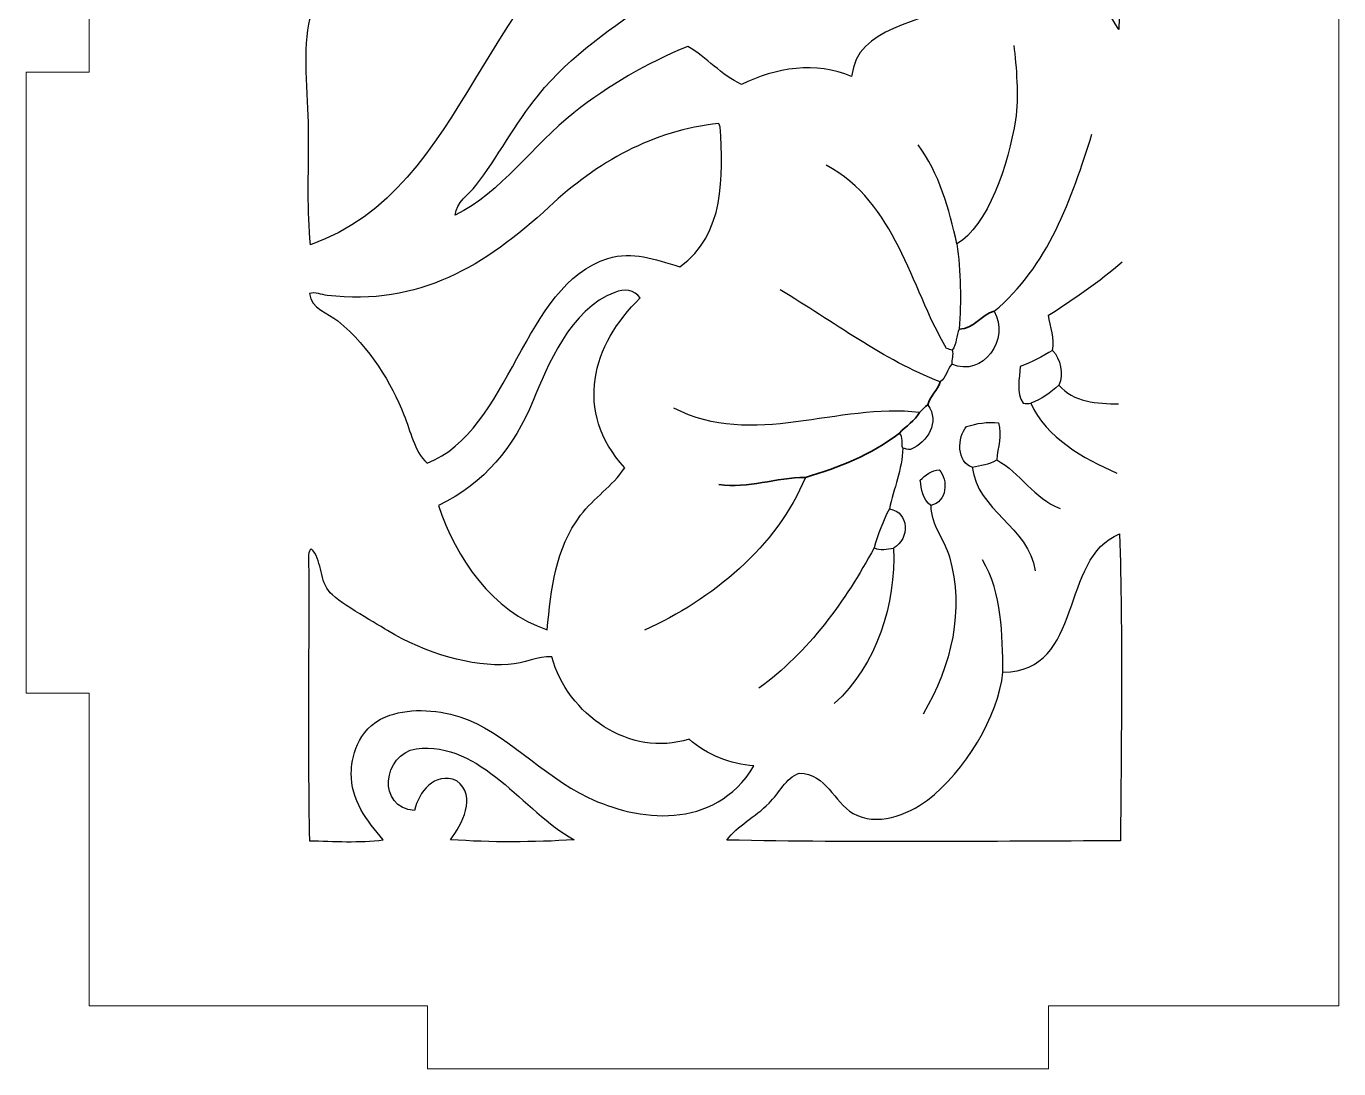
# Model space of a CAD drawing. Header units: centimetres. Extents: x -52.9 to 15.2, y -14.8 to 15.
# Drawn here: x 8.91 to 15.18, y -8.27 to -3.3 of the extents above; entities that cross this region are included whole.
import ezdxf

# ---------------------------------------------------------------- set-up
doc = ezdxf.new("R2010")
doc.units = ezdxf.units.CM
doc.header["$MEASUREMENT"] = 0
doc.layers.add('Camada 1', color=7, linetype='Continuous')

msp = doc.modelspace()

# ---------------------------------------------------------------- linework, layer by layer
at = {"layer": 'Camada 1', "lineweight": 9}
msp.add_open_spline([(15.17618, 7.97262), (15.17618, 7.97262), (13.79145, 7.97262), (13.79145, 7.97262), (13.79145, 7.97262), (13.79145, 7.97262), (13.79145, 8.27262), (13.79145, 8.27262), (13.79145, 8.27262), (13.79145, 8.27262), (10.82806, 8.27262), (10.82806, 8.27262), (10.82806, 8.27262), (10.82806, 8.27262), (10.82806, 7.97262), (10.82806, 7.97262), (10.82806, 7.97262), (10.82806, 7.97262), (9.21287, 7.97262), (9.21287, 7.97262), (9.21287, 7.97262), (9.21287, 7.97262), (9.21287, 6.48171), (9.21287, 6.48171), (9.21287, 6.48171), (9.21287, 6.48171), (8.91287, 6.48171), (8.91287, 6.48171), (8.91287, 6.48171), (8.91287, 6.48171), (8.91287, 3.51832), (8.91287, 3.51832), (8.91287, 3.51832), (8.91287, 3.51832), (9.21287, 3.51832), (9.21287, 3.51832), (9.21287, 3.51832), (9.21287, 3.51832), (9.21287, 1.48171), (9.21287, 1.48171), (9.21287, 1.48171), (9.21287, 1.48171), (8.91287, 1.48171), (8.91287, 1.48171), (8.91287, 1.48171), (8.91287, 1.48171), (8.91287, -1.48168), (8.91287, -1.48168), (8.91287, -1.48168), (8.91287, -1.48168), (9.21287, -1.48168), (9.21287, -1.48168), (9.21287, -1.48168), (9.21287, -1.48168), (9.21287, -3.51829), (9.21287, -3.51829), (9.21287, -3.51829), (9.21287, -3.51829), (8.91287, -3.51829), (8.91287, -3.51829), (8.91287, -3.51829), (8.91287, -3.51829), (8.91287, -6.48168), (8.91287, -6.48168), (8.91287, -6.48168), (8.91287, -6.48168), (9.21287, -6.48168), (9.21287, -6.48168), (9.21287, -6.48168), (9.21287, -6.48168), (9.21287, -7.97261), (9.21287, -7.97261), (9.21287, -7.97261), (9.21287, -7.97261), (10.82806, -7.97258), (10.82806, -7.97258), (10.82806, -7.97258), (10.82806, -7.97258), (10.82806, -8.27261), (10.82806, -8.27261), (10.82806, -8.27261), (10.82806, -8.27261), (13.79145, -8.27261), (13.79145, -8.27261), (13.79145, -8.27261), (13.79145, -8.27261), (13.79145, -7.97252), (13.79145, -7.97252), (13.79145, -7.97252), (13.79145, -7.97252), (15.17618, -7.97249), (15.17618, -7.97249), (15.17618, -7.97249), (15.17618, -7.97249), (15.17618, 7.97262), (15.17618, 7.97262)], degree=3, knots=[0, 0, 0, 0, 0.04, 0.04, 0.04, 0.04, 0.08, 0.08, 0.08, 0.08, 0.12, 0.12, 0.12, 0.12, 0.16, 0.16, 0.16, 0.16, 0.2, 0.2, 0.2, 0.2, 0.24, 0.24, 0.24, 0.24, 0.28, 0.28, 0.28, 0.28, 0.32, 0.32, 0.32, 0.32, 0.36, 0.36, 0.36, 0.36, 0.4, 0.4, 0.4, 0.4, 0.44, 0.44, 0.44, 0.44, 0.48, 0.48, 0.48, 0.48, 0.52, 0.52, 0.52, 0.52, 0.56, 0.56, 0.56, 0.56, 0.6, 0.6, 0.6, 0.6, 0.64, 0.64, 0.64, 0.64, 0.68, 0.68, 0.68, 0.68, 0.72, 0.72, 0.72, 0.72, 0.76, 0.76, 0.76, 0.76, 0.8, 0.8, 0.8, 0.8, 0.84, 0.84, 0.84, 0.84, 0.88, 0.88, 0.88, 0.88, 0.92, 0.92, 0.92, 0.92, 1, 1, 1, 1], dxfattribs=at)
at = {"layer": 'Camada 1', "color": 250, "lineweight": 30}
for points, knots in [([(12.11035, -1.36727), (12.03439, -1.46764), (11.91534, -1.53096), (11.82334, -1.60451), (11.82334, -1.60451), (11.96061, -1.9798), (11.62067, -2.80364), (11.18739, -3.0079), (11.18739, -3.0079), (11.01301, -3.0901), (10.77305, -3.10555), (10.54378, -3.02451), (10.54378, -3.02451), (10.50875, -3.01263), (10.48783, -2.97548), (10.45199, -2.96737), (10.45199, -2.96737), (10.36207, -3.05077), (10.28336, -3.17462), (10.2611, -3.29009), (10.2611, -3.29009), (10.23284, -3.4367), (10.26036, -3.66011), (10.26036, -3.82264), (10.26036, -3.82264), (10.26036, -4.0057), (10.25309, -4.18392), (10.26932, -4.34165), (10.26932, -4.34165), (11.03181, -4.07657), (11.0896, -3.02832), (11.82113, -2.72779), (11.82113, -2.72779), (11.82987, -2.87522), (11.84604, -3.02843), (11.9109, -3.16436), (11.9109, -3.16436), (11.71472, -3.30529), (11.5129, -3.43532), (11.35686, -3.62787), (11.35686, -3.62787), (11.24606, -3.76458), (11.16093, -3.92756), (11.05876, -4.05967), (11.05876, -4.05967), (11.0255, -4.10272), (10.9638, -4.13929), (10.95984, -4.20106), (10.95984, -4.20106), (11.18287, -4.09192), (11.32765, -3.86804), (11.52616, -3.7124), (11.52616, -3.7124), (11.69434, -3.5805), (11.87057, -3.47748), (12.07006, -3.39557), (12.07006, -3.39557), (12.15908, -3.44736), (12.23086, -3.53347), (12.32577, -3.57753), (12.32577, -3.57753), (12.49011, -3.49731), (12.68055, -3.46623), (12.85175, -3.53954), (12.85175, -3.53954), (12.87833, -3.29287), (13.17671, -3.30018), (13.39933, -3.16051), (13.39933, -3.16051), (13.52566, -3.08128), (13.64851, -2.94856), (13.77834, -2.95064), (13.77834, -2.95064), (13.96173, -2.95354), (14.02821, -3.16975), (14.12687, -3.31573), (14.12687, -3.31573), (14.1499, -2.72363), (14.13703, -2.11343), (14.13331, -1.51706), (14.13331, -1.51706), (14.0609, -1.56045), (14.03933, -1.61841), (14.01247, -1.67771), (14.01247, -1.67771), (13.9016, -1.92276), (13.87188, -2.18056), (13.75061, -2.41738), (13.75061, -2.41738), (13.6475, -2.61875), (13.45841, -2.82484), (13.22714, -2.90736), (13.22714, -2.90736), (13.03667, -2.97527), (12.76057, -2.93078), (12.562, -2.86287), (12.562, -2.86287), (12.23061, -2.74949), (11.94064, -2.46836), (11.98803, -2.10754), (11.98803, -2.10754), (12.01531, -1.89979), (12.21639, -1.75998), (12.3731, -1.86063), (12.3731, -1.86063), (12.44673, -1.90794), (12.4814, -2.04425), (12.38406, -2.09907), (12.38406, -2.09907), (12.34004, -2.07893), (12.34217, -2.00502), (12.28438, -2.00181), (12.28438, -2.00181), (12.18789, -2.04652), (12.18128, -2.14451), (12.19275, -2.21542), (12.19275, -2.21542), (12.23563, -2.48029), (12.60619, -2.77129), (12.86868, -2.75961), (12.86868, -2.75961), (13.00438, -2.65202), (12.9705, -2.51704), (12.96175, -2.33822), (12.96175, -2.33822), (12.95249, -2.14822), (12.93571, -1.92519), (12.88627, -1.80189), (12.88627, -1.80189), (12.77426, -1.52271), (12.36375, -1.3049), (12.11035, -1.36727)], [0, 0, 0, 0, 0.0294118, 0.0294118, 0.0294118, 0.0294118, 0.0588235, 0.0588235, 0.0588235, 0.0588235, 0.0882353, 0.0882353, 0.0882353, 0.0882353, 0.1176471, 0.1176471, 0.1176471, 0.1176471, 0.1470588, 0.1470588, 0.1470588, 0.1470588, 0.1764706, 0.1764706, 0.1764706, 0.1764706, 0.2058824, 0.2058824, 0.2058824, 0.2058824, 0.2352941, 0.2352941, 0.2352941, 0.2352941, 0.2647059, 0.2647059, 0.2647059, 0.2647059, 0.2941176, 0.2941176, 0.2941176, 0.2941176, 0.3235294, 0.3235294, 0.3235294, 0.3235294, 0.3529412, 0.3529412, 0.3529412, 0.3529412, 0.3823529, 0.3823529, 0.3823529, 0.3823529, 0.4117647, 0.4117647, 0.4117647, 0.4117647, 0.4411765, 0.4411765, 0.4411765, 0.4411765, 0.4705882, 0.4705882, 0.4705882, 0.4705882, 0.5, 0.5, 0.5, 0.5, 0.5294118, 0.5294118, 0.5294118, 0.5294118, 0.5588235, 0.5588235, 0.5588235, 0.5588235, 0.5882353, 0.5882353, 0.5882353, 0.5882353, 0.6176471, 0.6176471, 0.6176471, 0.6176471, 0.6470588, 0.6470588, 0.6470588, 0.6470588, 0.6764706, 0.6764706, 0.6764706, 0.6764706, 0.7058824, 0.7058824, 0.7058824, 0.7058824, 0.7352941, 0.7352941, 0.7352941, 0.7352941, 0.7647059, 0.7647059, 0.7647059, 0.7647059, 0.7941176, 0.7941176, 0.7941176, 0.7941176, 0.8235294, 0.8235294, 0.8235294, 0.8235294, 0.8529412, 0.8529412, 0.8529412, 0.8529412, 0.8823529, 0.8823529, 0.8823529, 0.8823529, 0.9117647, 0.9117647, 0.9117647, 0.9117647, 0.9411765, 0.9411765, 0.9411765, 0.9411765, 1, 1, 1, 1]), ([(13.57388, -6.38137), (13.54992, -6.59212), (13.39333, -6.85561), (13.21328, -6.99094), (13.21328, -6.99094), (13.11741, -7.06302), (12.96852, -7.11818), (12.85905, -7.05447), (12.85905, -7.05447), (12.76494, -6.99966), (12.73367, -6.86542), (12.60141, -6.86203), (12.60141, -6.86203), (12.53771, -6.88617), (12.50486, -6.95873), (12.45743, -7.00611), (12.45743, -7.00611), (12.38944, -7.07398), (12.30573, -7.11286), (12.25664, -7.18151), (12.25664, -7.18151), (12.87994, -7.19503), (13.50957, -7.18754), (14.13438, -7.18525), (14.13438, -7.18525), (14.13805, -6.69958), (14.14573, -6.20279), (14.13053, -5.72164), (14.13053, -5.72164), (13.84173, -5.83429), (13.9641, -6.3782), (13.57388, -6.38137)], [0, 0, 0, 0, 0.1111111, 0.1111111, 0.1111111, 0.1111111, 0.2222222, 0.2222222, 0.2222222, 0.2222222, 0.3333333, 0.3333333, 0.3333333, 0.3333333, 0.4444444, 0.4444444, 0.4444444, 0.4444444, 0.5555556, 0.5555556, 0.5555556, 0.5555556, 0.6666667, 0.6666667, 0.6666667, 0.6666667, 0.7777778, 0.7777778, 0.7777778, 0.7777778, 1, 1, 1, 1]), ([(10.26036, -5.82074), (10.26082, -5.80871), (10.26604, -5.79809), (10.27214, -5.79241), (10.27214, -5.79241), (10.32584, -5.84452), (10.30886, -5.92971), (10.3548, -5.9918), (10.3548, -5.9918), (10.39219, -6.04228), (10.56526, -6.13845), (10.63723, -6.18244), (10.63723, -6.18244), (10.81821, -6.29301), (11.04285, -6.35604), (11.21293, -6.34475), (11.21293, -6.34475), (11.29075, -6.33953), (11.35637, -6.30267), (11.42043, -6.3081), (11.42043, -6.3081), (11.49706, -6.58281), (11.792, -6.7907), (12.07593, -6.70046), (12.07593, -6.70046), (12.16374, -6.77663), (12.27285, -6.81935), (12.38525, -6.82785), (12.38525, -6.82785), (12.19552, -7.14281), (11.82573, -7.09042), (11.59365, -6.97845), (11.59365, -6.97845), (11.36773, -6.86944), (11.19864, -6.66405), (10.98214, -6.59385), (10.98214, -6.59385), (10.8634, -6.5554), (10.72768, -6.55314), (10.62866, -6.59374), (10.62866, -6.59374), (10.48758, -6.65161), (10.46497, -6.79885), (10.46373, -6.86305), (10.46373, -6.86305), (10.46134, -6.98918), (10.53852, -7.09046), (10.61642, -7.18041), (10.61642, -7.18041), (10.50275, -7.1963), (10.38027, -7.18698), (10.2641, -7.18525), (10.2641, -7.18525), (10.25539, -6.73158), (10.26286, -6.2754), (10.26036, -5.82074)], [0, 0, 0, 0, 0.0666667, 0.0666667, 0.0666667, 0.0666667, 0.1333333, 0.1333333, 0.1333333, 0.1333333, 0.2, 0.2, 0.2, 0.2, 0.2666667, 0.2666667, 0.2666667, 0.2666667, 0.3333333, 0.3333333, 0.3333333, 0.3333333, 0.4, 0.4, 0.4, 0.4, 0.4666667, 0.4666667, 0.4666667, 0.4666667, 0.5333333, 0.5333333, 0.5333333, 0.5333333, 0.6, 0.6, 0.6, 0.6, 0.6666667, 0.6666667, 0.6666667, 0.6666667, 0.7333333, 0.7333333, 0.7333333, 0.7333333, 0.8, 0.8, 0.8, 0.8, 0.8666667, 0.8666667, 0.8666667, 0.8666667, 1, 1, 1, 1]), ([(10.77379, -6.74604), (10.61455, -6.77102), (10.58449, -7.02988), (10.76546, -7.04022), (10.76546, -7.04022), (10.78646, -6.95407), (10.85839, -6.85452), (10.96746, -6.89854), (10.96746, -6.89854), (11.06607, -6.97309), (10.99128, -7.10756), (10.93727, -7.18041), (10.93727, -7.18041), (11.12978, -7.19326), (11.33421, -7.19325), (11.52729, -7.18038), (11.52729, -7.18038), (11.28144, -7.04534), (11.08582, -6.70931), (10.77379, -6.74604)], [0, 0, 0, 0, 0.1666667, 0.1666667, 0.1666667, 0.1666667, 0.3333333, 0.3333333, 0.3333333, 0.3333333, 0.5, 0.5, 0.5, 0.5, 0.6666667, 0.6666667, 0.6666667, 0.6666667, 1, 1, 1, 1])]:
    msp.add_open_spline(points, degree=3, knots=knots, dxfattribs=at)
at = {"layer": 'Camada 1', "color": 240, "lineweight": 25}
for points, knots in [([(13.62588, -3.39081), (13.63739, -3.49082), (13.64991, -3.63856), (13.6336, -3.74605), (13.6336, -3.74605), (13.60208, -3.95384), (13.49884, -4.25783), (13.35374, -4.33731)], [0, 0, 0, 0, 0.3333333, 0.3333333, 0.3333333, 0.3333333, 1, 1, 1, 1]), ([(13.33076, -4.84528), (13.32439, -4.84281), (13.31439, -4.8403), (13.30408, -4.83631), (13.30408, -4.83631), (13.12927, -4.53737), (13.06344, -4.14106), (12.73052, -3.96234)], [0, 0, 0, 0, 0.3333333, 0.3333333, 0.3333333, 0.3333333, 1, 1, 1, 1]), ([(13.21585, -5.10595), (13.27309, -5.18779), (13.2155, -5.28353), (13.13266, -5.31842), (13.13266, -5.31842), (13.12061, -5.31924), (13.106, -5.31418), (13.0953, -5.31277)], [0, 0, 0, 0, 0.3333333, 0.3333333, 0.3333333, 0.3333333, 1, 1, 1, 1]), ([(13.22935, -5.58512), (13.30704, -5.57133), (13.31472, -5.4632), (13.2694, -5.41589), (13.2694, -5.41589), (13.23577, -5.41589), (13.20196, -5.44249), (13.17921, -5.46542), (13.17921, -5.46542), (13.18455, -5.50734), (13.18997, -5.55845), (13.22935, -5.58512)], [0, 0, 0, 0, 0.25, 0.25, 0.25, 0.25, 0.5, 0.5, 0.5, 0.5, 1, 1, 1, 1]), ([(13.22935, -5.58512), (13.23094, -5.68404), (13.29417, -5.7463), (13.31846, -5.83136), (13.31846, -5.83136), (13.38994, -6.0819), (13.33041, -6.3492), (13.19239, -6.58108)], [0, 0, 0, 0, 0.3333333, 0.3333333, 0.3333333, 0.3333333, 1, 1, 1, 1])]:
    msp.add_open_spline(points, degree=3, knots=knots, dxfattribs=at)
at = {"layer": 'Camada 1', "color": 250, "lineweight": 25}
for points, knots in [([(12.22465, -3.78027), (12.22336, -3.77442), (12.21982, -3.76877), (12.2162, -3.7632), (12.2162, -3.7632), (11.90414, -3.79672), (11.63838, -3.94661), (11.40756, -4.16124), (11.40756, -4.16124), (11.10382, -4.44367), (10.7867, -4.63551), (10.34922, -4.58369), (10.34922, -4.58369), (10.321, -4.58044), (10.29264, -4.56612), (10.2641, -4.57483), (10.2641, -4.57483), (10.27186, -4.64913), (10.35441, -4.66708), (10.40006, -4.70487), (10.40006, -4.70487), (10.55782, -4.83547), (10.65272, -5.00173), (10.71516, -5.15265), (10.71516, -5.15265), (10.74744, -5.23065), (10.76324, -5.32477), (10.82547, -5.38417), (10.82547, -5.38417), (11.22309, -5.231), (11.28401, -4.5307), (11.68781, -4.40765), (11.68781, -4.40765), (11.80904, -4.37072), (11.9068, -4.41153), (12.03123, -4.4466), (12.03123, -4.4466), (12.24941, -4.29304), (12.23737, -4.01469), (12.22464, -3.78027)], [0, 0, 0, 0, 0.0909091, 0.0909091, 0.0909091, 0.0909091, 0.1818182, 0.1818182, 0.1818182, 0.1818182, 0.2727273, 0.2727273, 0.2727273, 0.2727273, 0.3636364, 0.3636364, 0.3636364, 0.3636364, 0.4545455, 0.4545455, 0.4545455, 0.4545455, 0.5454545, 0.5454545, 0.5454545, 0.5454545, 0.6363636, 0.6363636, 0.6363636, 0.6363636, 0.7272727, 0.7272727, 0.7272727, 0.7272727, 0.8181818, 0.8181818, 0.8181818, 0.8181818, 1, 1, 1, 1]), ([(11.72209, -4.57011), (11.50983, -4.64455), (11.39768, -4.92761), (11.33206, -5.0847), (11.33206, -5.0847), (11.2384, -5.30883), (11.1024, -5.47819), (10.87938, -5.58536), (10.87938, -5.58536), (10.96401, -5.83774), (11.13757, -6.09195), (11.39835, -6.17881), (11.39835, -6.17881), (11.41849, -5.98256), (11.43631, -5.79333), (11.55812, -5.63264), (11.55812, -5.63264), (11.62243, -5.54784), (11.70877, -5.49643), (11.76863, -5.40584), (11.76863, -5.40584), (11.52302, -5.13727), (11.61305, -4.81659), (11.8432, -4.59589), (11.8432, -4.59589), (11.81664, -4.55826), (11.76275, -4.54908), (11.72208, -4.57011)], [0, 0, 0, 0, 0.125, 0.125, 0.125, 0.125, 0.25, 0.25, 0.25, 0.25, 0.375, 0.375, 0.375, 0.375, 0.5, 0.5, 0.5, 0.5, 0.625, 0.625, 0.625, 0.625, 0.75, 0.75, 0.75, 0.75, 1, 1, 1, 1])]:
    msp.add_open_spline(points, degree=3, knots=knots, dxfattribs=at)
at = {"layer": 'Camada 1', "color": 240, "lineweight": 30}
for points in [[(13.53134, -4.65939), (13.78908, -4.44809), (13.90245, -4.11869), (13.99842, -3.81414)], [(13.27412, -4.99641), (13.00201, -4.89125), (12.76485, -4.70853), (12.50996, -4.55755)], [(13.33076, -4.84528), (13.33932, -4.86736), (13.3274, -4.88955), (13.32955, -4.91202)], [(13.81073, -4.8457), (13.84814, -4.8886), (13.86528, -4.95717), (13.84094, -5.01136)], [(13.32956, -4.91202), (13.30642, -4.93661), (13.30399, -4.97665), (13.27412, -4.9964)], [(13.17573, -5.14203), (12.79034, -5.09445), (12.37767, -5.31697), (12.0031, -5.12083)], [(13.42729, -5.40284), (13.46617, -5.39247), (13.50876, -5.3918), (13.54378, -5.36798)], [(13.54379, -5.36798), (13.65551, -5.42976), (13.72436, -5.55326), (13.84601, -5.60064)], [(12.63105, -5.45159), (12.49502, -5.7819), (12.18531, -6.03586), (11.8627, -6.18061)], [(13.03179, -5.60205), (13.12817, -5.61803), (13.13041, -5.74588), (13.05136, -5.78871)], [(12.95882, -5.78811), (12.82221, -6.03929), (12.6462, -6.28704), (12.40837, -6.45747)], [(13.05137, -5.78871), (13.06256, -6.05357), (12.97278, -6.34715), (12.76905, -6.53028)], [(12.95882, -5.78811), (12.98744, -5.80173), (13.02144, -5.79509), (13.05136, -5.78871)], [(13.57388, -6.38137), (13.57078, -6.20069), (13.57131, -6.0064), (13.4759, -5.84494)]]:
    msp.add_open_spline(points, degree=3, dxfattribs=at)
at = {"layer": 'Camada 1', "color": 240, "lineweight": 25}
for points in [[(13.35374, -4.33731), (13.31724, -4.17168), (13.27031, -4.00287), (13.16868, -3.86497)], [(13.35374, -4.33731), (13.37234, -4.47098), (13.37516, -4.61067), (13.36483, -4.74409)], [(13.53134, -4.65939), (13.61014, -4.78965), (13.47858, -4.97704), (13.32955, -4.91202)], [(13.36483, -4.7441), (13.34874, -4.77571), (13.35571, -4.81592), (13.33076, -4.84527)], [(13.84094, -5.01136), (13.8026, -5.04876), (13.75733, -5.07867), (13.7067, -5.098)], [(13.84094, -5.01136), (13.90833, -5.09398), (14.02553, -5.10001), (14.12542, -5.10111)], [(13.70671, -5.09801), (13.78051, -5.26321), (13.95785, -5.36142), (14.11695, -5.43127)], [(13.0953, -5.31278), (13.08807, -5.28931), (13.10024, -5.2606), (13.08038, -5.24137)], [(13.0953, -5.31278), (13.09386, -5.41353), (13.05206, -5.5056), (13.03179, -5.60205)], [(13.42729, -5.40284), (13.44981, -5.60887), (13.69859, -5.69032), (13.72748, -5.89694)], [(13.03179, -5.60205), (13.00027, -5.66026), (12.97791, -5.72436), (12.95882, -5.78811)]]:
    msp.add_open_spline(points, degree=3, dxfattribs=at)
at = {"layer": 'Camada 1', "color": 240, "lineweight": 30}
for points, knots in [([(13.81073, -4.8457), (13.82308, -4.78972), (13.79791, -4.73383), (13.79145, -4.67834), (13.79145, -4.67834), (13.91265, -4.59953), (14.03297, -4.51906), (14.14235, -4.42377)], [0, 0, 0, 0, 0.3333333, 0.3333333, 0.3333333, 0.3333333, 1, 1, 1, 1]), ([(13.81073, -4.8457), (13.76243, -4.87562), (13.70991, -4.90256), (13.65632, -4.92264), (13.65632, -4.92264), (13.65317, -4.97799), (13.63523, -5.04988), (13.67058, -5.09804), (13.67058, -5.09804), (13.68209, -5.10214), (13.69902, -5.098), (13.7067, -5.098)], [0, 0, 0, 0, 0.25, 0.25, 0.25, 0.25, 0.5, 0.5, 0.5, 0.5, 1, 1, 1, 1]), ([(13.42729, -5.40284), (13.35174, -5.38238), (13.35559, -5.25834), (13.40037, -5.20955), (13.40037, -5.20955), (13.44881, -5.19396), (13.50089, -5.18574), (13.55224, -5.19163), (13.55224, -5.19163), (13.57075, -5.24966), (13.54897, -5.30974), (13.54378, -5.36798)], [0, 0, 0, 0, 0.25, 0.25, 0.25, 0.25, 0.5, 0.5, 0.5, 0.5, 1, 1, 1, 1])]:
    msp.add_open_spline(points, degree=3, knots=knots, dxfattribs=at)
at = {"layer": 'Camada 1', "color": 240, "lineweight": 35}
for points in [[(13.36483, -4.7441), (13.43463, -4.74671), (13.46882, -4.674), (13.53133, -4.65939)], [(13.27412, -4.99641), (13.26301, -5.03712), (13.22465, -5.06315), (13.21584, -5.10594)], [(13.21585, -5.10595), (13.19985, -5.11491), (13.1883, -5.12922), (13.17573, -5.14203)], [(13.17573, -5.14203), (13.15398, -5.18345), (13.10927, -5.2056), (13.08038, -5.24137)], [(13.08039, -5.24137), (12.94367, -5.34432), (12.79015, -5.40566), (12.63104, -5.45159)], [(12.63105, -5.45159), (12.49221, -5.4528), (12.35724, -5.50592), (12.2183, -5.48634)]]:
    msp.add_open_spline(points, degree=3, dxfattribs=at)

doc.saveas('drawing.dxf')
